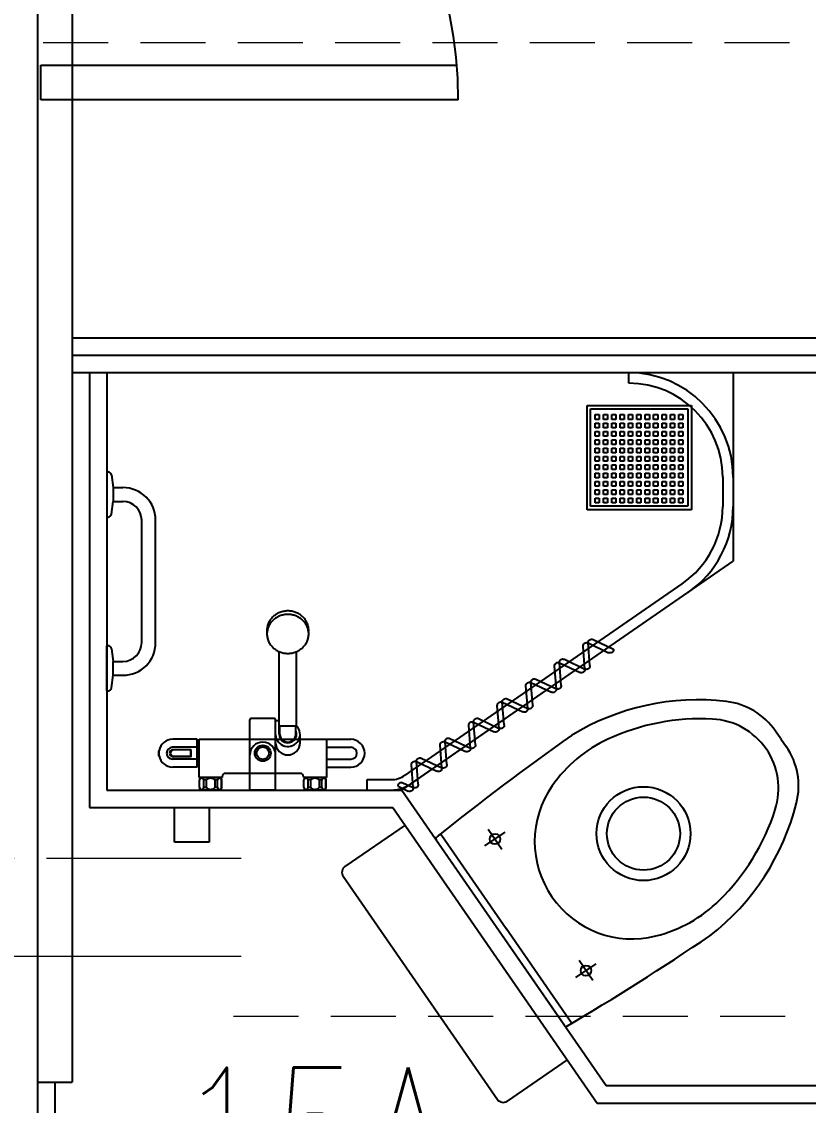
# Model space of a CAD drawing. Extents: x 475189 to 476029, y 1007718 to 1008015.
# Drawn here: x 475786.2 to 475792.26, y 1007878.75 to 1007887.1 of the extents above; entities that cross this region are included whole.
import ezdxf

# ---------------------------------------------------------------- set-up
doc = ezdxf.new("R2010")
doc.units = 0
doc.header["$LTSCALE"] = 2
doc.header["$MEASUREMENT"] = 0
doc.linetypes.add('CENTER2', pattern=[1.125, 0.75, -0.125, 0.125, -0.125])
doc.linetypes.add('HIDDEN', pattern=[0.375, 0.25, -0.125])
doc.layers.get('0').update_dxf_attribs({"linetype": 'CONTINUOUS', "lineweight": 0})
for name, color, linetype in [('CUBICLE', 132, 'CONTINUOUS'), ('DIVISION', 42, 'CONTINUOUS'), ('Lining', 151, 'CONTINUOUS')]:
    doc.layers.add(name, color=color, linetype=linetype)
doc.styles.add('ROMANS', font='ROMANS.SHX')

msp = doc.modelspace()

# ---------------------------------------------------------------- linework, layer by layer
at = {"color": 8, "linetype": 'HIDDEN'}
for p, q in [((475772.8695, 1007886.9422), (475793.1858, 1007886.9422)), ((475787.8349, 1007879.4368), (475793.1858, 1007879.4368))]:
    msp.add_line(p, q, dxfattribs=at)
at = {"color": 8, "linetype": 'CENTER2'}
msp.add_line((475787.8945, 1007880.6505), (475772.2261, 1007880.6505), dxfattribs=at)
at = {"color": 8}
msp.add_line((475787.8945, 1007879.8956), (475772.7623, 1007879.8956), dxfattribs=at)
at = {"layer": 'CUBICLE', "color": 8}
for p, q in [((475786.5919, 1007884.6638), (475786.5919, 1007884.3957)), ((475796.9118, 1007884.6638), (475786.5919, 1007884.6638)), ((475792.8107, 1007884.5298), (475786.5919, 1007884.5298)), ((475792.8107, 1007884.3957), (475786.5919, 1007884.3957)), ((475786.7259, 1007884.3957), (475786.7259, 1007881.0451)), ((475786.8599, 1007884.3957), (475786.8599, 1007881.1791)), ((475790.8807, 1007884.3153), (475790.8807, 1007884.3957)), ((475791.6849, 1007884.3957), (475791.6849, 1007883.3649)), ((475790.559, 1007883.3396), (475790.559, 1007884.1438)), ((475790.559, 1007884.1438), (475791.3632, 1007884.1438)), ((475790.5859, 1007883.3664), (475790.5859, 1007884.117)), ((475790.5859, 1007884.117), (475791.3364, 1007884.117)), ((475791.3364, 1007884.117), (475791.3364, 1007883.3664)), ((475791.3632, 1007884.1438), (475791.3632, 1007883.3396)), ((475790.622, 1007884.0356), (475790.622, 1007884.073)), ((475790.622, 1007884.073), (475790.6532, 1007884.073)), ((475790.6532, 1007884.0356), (475790.622, 1007884.0356)), ((475790.6532, 1007884.073), (475790.6532, 1007884.0356)), ((475790.6864, 1007884.0356), (475790.6864, 1007884.073)), ((475790.6864, 1007884.073), (475790.7175, 1007884.073)), ((475790.7175, 1007884.0356), (475790.6864, 1007884.0356)), ((475790.7175, 1007884.073), (475790.7175, 1007884.0356)), ((475790.7507, 1007884.0356), (475790.7507, 1007884.073)), ((475790.7507, 1007884.073), (475790.7818, 1007884.073)), ((475790.7818, 1007884.0356), (475790.7507, 1007884.0356)), ((475790.7818, 1007884.073), (475790.7818, 1007884.0356)), ((475790.815, 1007884.0356), (475790.815, 1007884.073)), ((475790.815, 1007884.073), (475790.8462, 1007884.073)), ((475790.8462, 1007884.0356), (475790.815, 1007884.0356)), ((475790.8462, 1007884.073), (475790.8462, 1007884.0356)), ((475790.8794, 1007884.0356), (475790.8794, 1007884.073)), ((475790.8794, 1007884.073), (475790.9105, 1007884.073)), ((475790.9105, 1007884.0356), (475790.8794, 1007884.0356)), ((475790.9105, 1007884.073), (475790.9105, 1007884.0356)), ((475790.9437, 1007884.0356), (475790.9437, 1007884.073)), ((475790.9437, 1007884.073), (475790.9748, 1007884.073)), ((475790.9748, 1007884.0356), (475790.9437, 1007884.0356)), ((475790.9748, 1007884.073), (475790.9748, 1007884.0356)), ((475791.008, 1007884.0356), (475791.008, 1007884.073)), ((475791.008, 1007884.073), (475791.0392, 1007884.073)), ((475791.0392, 1007884.0356), (475791.008, 1007884.0356)), ((475791.0392, 1007884.073), (475791.0392, 1007884.0356)), ((475791.0724, 1007884.0356), (475791.0724, 1007884.073)), ((475791.0724, 1007884.073), (475791.1035, 1007884.073)), ((475791.1035, 1007884.0356), (475791.0724, 1007884.0356)), ((475791.1035, 1007884.073), (475791.1035, 1007884.0356)), ((475791.1367, 1007884.0356), (475791.1367, 1007884.073)), ((475791.1367, 1007884.073), (475791.1678, 1007884.073)), ((475791.1678, 1007884.0356), (475791.1367, 1007884.0356)), ((475791.1678, 1007884.073), (475791.1678, 1007884.0356)), ((475791.201, 1007884.0356), (475791.201, 1007884.073)), ((475791.201, 1007884.073), (475791.2322, 1007884.073)), ((475791.2322, 1007884.0356), (475791.201, 1007884.0356)), ((475791.2322, 1007884.073), (475791.2322, 1007884.0356)), ((475791.2653, 1007884.0356), (475791.2653, 1007884.073)), ((475791.2653, 1007884.073), (475791.2965, 1007884.073)), ((475791.2965, 1007884.0356), (475791.2653, 1007884.0356)), ((475791.2965, 1007884.073), (475791.2965, 1007884.0356)), ((475790.622, 1007883.9713), (475790.622, 1007884.0087)), ((475790.622, 1007884.0087), (475790.6532, 1007884.0087)), ((475790.6532, 1007883.9713), (475790.622, 1007883.9713)), ((475790.622, 1007883.907), (475790.622, 1007883.9444)), ((475790.622, 1007883.9444), (475790.6532, 1007883.9444)), ((475790.6532, 1007884.0087), (475790.6532, 1007883.9713)), ((475790.6532, 1007883.9444), (475790.6532, 1007883.907)), ((475790.6864, 1007883.9713), (475790.6864, 1007884.0087)), ((475790.6864, 1007884.0087), (475790.7175, 1007884.0087)), ((475790.7175, 1007883.9713), (475790.6864, 1007883.9713)), ((475790.6864, 1007883.907), (475790.6864, 1007883.9444)), ((475790.6864, 1007883.9444), (475790.7175, 1007883.9444)), ((475790.7175, 1007884.0087), (475790.7175, 1007883.9713)), ((475790.7175, 1007883.9444), (475790.7175, 1007883.907)), ((475790.7507, 1007883.9713), (475790.7507, 1007884.0087)), ((475790.7507, 1007884.0087), (475790.7818, 1007884.0087)), ((475790.7818, 1007883.9713), (475790.7507, 1007883.9713)), ((475790.7507, 1007883.907), (475790.7507, 1007883.9444)), ((475790.7507, 1007883.9444), (475790.7818, 1007883.9444)), ((475790.7818, 1007884.0087), (475790.7818, 1007883.9713)), ((475790.7818, 1007883.9444), (475790.7818, 1007883.907)), ((475790.815, 1007883.9713), (475790.815, 1007884.0087)), ((475790.815, 1007884.0087), (475790.8462, 1007884.0087)), ((475790.8462, 1007883.9713), (475790.815, 1007883.9713)), ((475790.815, 1007883.907), (475790.815, 1007883.9444)), ((475790.815, 1007883.9444), (475790.8462, 1007883.9444)), ((475790.8462, 1007884.0087), (475790.8462, 1007883.9713)), ((475790.8462, 1007883.9444), (475790.8462, 1007883.907)), ((475790.8794, 1007883.9713), (475790.8794, 1007884.0087)), ((475790.8794, 1007884.0087), (475790.9105, 1007884.0087)), ((475790.9105, 1007883.9713), (475790.8794, 1007883.9713)), ((475790.8794, 1007883.907), (475790.8794, 1007883.9444)), ((475790.8794, 1007883.9444), (475790.9105, 1007883.9444)), ((475790.9105, 1007884.0087), (475790.9105, 1007883.9713)), ((475790.9105, 1007883.9444), (475790.9105, 1007883.907)), ((475790.9437, 1007883.9713), (475790.9437, 1007884.0087)), ((475790.9437, 1007884.0087), (475790.9748, 1007884.0087)), ((475790.9748, 1007883.9713), (475790.9437, 1007883.9713)), ((475790.9437, 1007883.907), (475790.9437, 1007883.9444)), ((475790.9437, 1007883.9444), (475790.9748, 1007883.9444)), ((475790.9748, 1007884.0087), (475790.9748, 1007883.9713)), ((475790.9748, 1007883.9444), (475790.9748, 1007883.907)), ((475791.008, 1007883.9713), (475791.008, 1007884.0087)), ((475791.008, 1007884.0087), (475791.0392, 1007884.0087)), ((475791.0392, 1007883.9713), (475791.008, 1007883.9713)), ((475791.008, 1007883.907), (475791.008, 1007883.9444)), ((475791.008, 1007883.9444), (475791.0392, 1007883.9444)), ((475791.0392, 1007884.0087), (475791.0392, 1007883.9713)), ((475791.0392, 1007883.9444), (475791.0392, 1007883.907)), ((475791.0724, 1007883.9713), (475791.0724, 1007884.0087)), ((475791.0724, 1007884.0087), (475791.1035, 1007884.0087)), ((475791.1035, 1007883.9713), (475791.0724, 1007883.9713)), ((475791.0724, 1007883.907), (475791.0724, 1007883.9444)), ((475791.0724, 1007883.9444), (475791.1035, 1007883.9444)), ((475791.1035, 1007884.0087), (475791.1035, 1007883.9713)), ((475791.1035, 1007883.9444), (475791.1035, 1007883.907)), ((475791.1367, 1007883.9713), (475791.1367, 1007884.0087)), ((475791.1367, 1007884.0087), (475791.1678, 1007884.0087)), ((475791.1678, 1007883.9713), (475791.1367, 1007883.9713)), ((475791.1367, 1007883.907), (475791.1367, 1007883.9444)), ((475791.1367, 1007883.9444), (475791.1678, 1007883.9444)), ((475791.1678, 1007884.0087), (475791.1678, 1007883.9713)), ((475791.1678, 1007883.9444), (475791.1678, 1007883.907)), ((475791.201, 1007883.9713), (475791.201, 1007884.0087)), ((475791.201, 1007884.0087), (475791.2322, 1007884.0087)), ((475791.2322, 1007883.9713), (475791.201, 1007883.9713)), ((475791.201, 1007883.907), (475791.201, 1007883.9444)), ((475791.201, 1007883.9444), (475791.2322, 1007883.9444)), ((475791.2322, 1007884.0087), (475791.2322, 1007883.9713)), ((475791.2322, 1007883.9444), (475791.2322, 1007883.907)), ((475791.2653, 1007883.9713), (475791.2653, 1007884.0087)), ((475791.2653, 1007884.0087), (475791.2965, 1007884.0087)), ((475791.2965, 1007883.9713), (475791.2653, 1007883.9713)), ((475791.2653, 1007883.907), (475791.2653, 1007883.9444)), ((475791.2653, 1007883.9444), (475791.2965, 1007883.9444)), ((475791.2965, 1007884.0087), (475791.2965, 1007883.9713)), ((475791.2965, 1007883.9444), (475791.2965, 1007883.907)), ((475790.6532, 1007883.907), (475790.622, 1007883.907)), ((475790.622, 1007883.8426), (475790.622, 1007883.88)), ((475790.622, 1007883.88), (475790.6532, 1007883.88)), ((475790.6532, 1007883.88), (475790.6532, 1007883.8426)), ((475790.7175, 1007883.907), (475790.6864, 1007883.907)), ((475790.6864, 1007883.8426), (475790.6864, 1007883.88)), ((475790.6864, 1007883.88), (475790.7175, 1007883.88)), ((475790.7175, 1007883.88), (475790.7175, 1007883.8426)), ((475790.7818, 1007883.907), (475790.7507, 1007883.907)), ((475790.7507, 1007883.8426), (475790.7507, 1007883.88)), ((475790.7507, 1007883.88), (475790.7818, 1007883.88)), ((475790.7818, 1007883.88), (475790.7818, 1007883.8426)), ((475790.8462, 1007883.907), (475790.815, 1007883.907)), ((475790.815, 1007883.8426), (475790.815, 1007883.88)), ((475790.815, 1007883.88), (475790.8462, 1007883.88)), ((475790.8462, 1007883.88), (475790.8462, 1007883.8426)), ((475790.9105, 1007883.907), (475790.8794, 1007883.907)), ((475790.8794, 1007883.8426), (475790.8794, 1007883.88)), ((475790.8794, 1007883.88), (475790.9105, 1007883.88)), ((475790.9105, 1007883.88), (475790.9105, 1007883.8426)), ((475790.9748, 1007883.907), (475790.9437, 1007883.907)), ((475790.9437, 1007883.8426), (475790.9437, 1007883.88)), ((475790.9437, 1007883.88), (475790.9748, 1007883.88)), ((475790.9748, 1007883.88), (475790.9748, 1007883.8426)), ((475791.0392, 1007883.907), (475791.008, 1007883.907)), ((475791.008, 1007883.8426), (475791.008, 1007883.88)), ((475791.008, 1007883.88), (475791.0392, 1007883.88)), ((475791.0392, 1007883.88), (475791.0392, 1007883.8426)), ((475791.1035, 1007883.907), (475791.0724, 1007883.907)), ((475791.0724, 1007883.8426), (475791.0724, 1007883.88)), ((475791.0724, 1007883.88), (475791.1035, 1007883.88)), ((475791.1035, 1007883.88), (475791.1035, 1007883.8426)), ((475791.1678, 1007883.907), (475791.1367, 1007883.907)), ((475791.1367, 1007883.8426), (475791.1367, 1007883.88)), ((475791.1367, 1007883.88), (475791.1678, 1007883.88)), ((475791.1678, 1007883.88), (475791.1678, 1007883.8426)), ((475791.2322, 1007883.907), (475791.201, 1007883.907)), ((475791.201, 1007883.8426), (475791.201, 1007883.88)), ((475791.201, 1007883.88), (475791.2322, 1007883.88)), ((475791.2322, 1007883.88), (475791.2322, 1007883.8426)), ((475791.2965, 1007883.907), (475791.2653, 1007883.907)), ((475791.2653, 1007883.8426), (475791.2653, 1007883.88)), ((475791.2653, 1007883.88), (475791.2965, 1007883.88)), ((475791.2965, 1007883.88), (475791.2965, 1007883.8426)), ((475790.6532, 1007883.8426), (475790.622, 1007883.8426)), ((475790.622, 1007883.7783), (475790.622, 1007883.8157)), ((475790.622, 1007883.8157), (475790.6532, 1007883.8157)), ((475790.6532, 1007883.7783), (475790.622, 1007883.7783)), ((475790.6532, 1007883.8157), (475790.6532, 1007883.7783)), ((475790.7175, 1007883.8426), (475790.6864, 1007883.8426)), ((475790.6864, 1007883.7783), (475790.6864, 1007883.8157)), ((475790.6864, 1007883.8157), (475790.7175, 1007883.8157)), ((475790.7175, 1007883.7783), (475790.6864, 1007883.7783)), ((475790.7175, 1007883.8157), (475790.7175, 1007883.7783)), ((475790.7818, 1007883.8426), (475790.7507, 1007883.8426)), ((475790.7507, 1007883.7783), (475790.7507, 1007883.8157)), ((475790.7507, 1007883.8157), (475790.7818, 1007883.8157)), ((475790.7818, 1007883.7783), (475790.7507, 1007883.7783)), ((475790.7818, 1007883.8157), (475790.7818, 1007883.7783)), ((475790.8462, 1007883.8426), (475790.815, 1007883.8426)), ((475790.815, 1007883.7783), (475790.815, 1007883.8157)), ((475790.815, 1007883.8157), (475790.8462, 1007883.8157)), ((475790.8462, 1007883.7783), (475790.815, 1007883.7783)), ((475790.8462, 1007883.8157), (475790.8462, 1007883.7783)), ((475790.9105, 1007883.8426), (475790.8794, 1007883.8426)), ((475790.8794, 1007883.7783), (475790.8794, 1007883.8157)), ((475790.8794, 1007883.8157), (475790.9105, 1007883.8157)), ((475790.9105, 1007883.7783), (475790.8794, 1007883.7783)), ((475790.9105, 1007883.8157), (475790.9105, 1007883.7783)), ((475790.9748, 1007883.8426), (475790.9437, 1007883.8426)), ((475790.9437, 1007883.7783), (475790.9437, 1007883.8157)), ((475790.9437, 1007883.8157), (475790.9748, 1007883.8157)), ((475790.9748, 1007883.7783), (475790.9437, 1007883.7783)), ((475790.9748, 1007883.8157), (475790.9748, 1007883.7783)), ((475791.0392, 1007883.8426), (475791.008, 1007883.8426)), ((475791.008, 1007883.7783), (475791.008, 1007883.8157)), ((475791.008, 1007883.8157), (475791.0392, 1007883.8157)), ((475791.0392, 1007883.7783), (475791.008, 1007883.7783)), ((475791.0392, 1007883.8157), (475791.0392, 1007883.7783)), ((475791.1035, 1007883.8426), (475791.0724, 1007883.8426)), ((475791.0724, 1007883.7783), (475791.0724, 1007883.8157)), ((475791.0724, 1007883.8157), (475791.1035, 1007883.8157)), ((475791.1035, 1007883.7783), (475791.0724, 1007883.7783)), ((475791.1035, 1007883.8157), (475791.1035, 1007883.7783)), ((475791.1678, 1007883.8426), (475791.1367, 1007883.8426)), ((475791.1367, 1007883.7783), (475791.1367, 1007883.8157)), ((475791.1367, 1007883.8157), (475791.1678, 1007883.8157)), ((475791.1678, 1007883.7783), (475791.1367, 1007883.7783)), ((475791.1678, 1007883.8157), (475791.1678, 1007883.7783)), ((475791.2322, 1007883.8426), (475791.201, 1007883.8426)), ((475791.201, 1007883.7783), (475791.201, 1007883.8157)), ((475791.201, 1007883.8157), (475791.2322, 1007883.8157)), ((475791.2322, 1007883.7783), (475791.201, 1007883.7783)), ((475791.2322, 1007883.8157), (475791.2322, 1007883.7783)), ((475791.2965, 1007883.8426), (475791.2653, 1007883.8426)), ((475791.2653, 1007883.7783), (475791.2653, 1007883.8157)), ((475791.2653, 1007883.8157), (475791.2965, 1007883.8157)), ((475791.2965, 1007883.7783), (475791.2653, 1007883.7783)), ((475791.2965, 1007883.8157), (475791.2965, 1007883.7783)), ((475790.622, 1007883.714), (475790.622, 1007883.7514)), ((475790.622, 1007883.7514), (475790.6532, 1007883.7514)), ((475790.6532, 1007883.714), (475790.622, 1007883.714)), ((475790.622, 1007883.6496), (475790.622, 1007883.687)), ((475790.622, 1007883.687), (475790.6532, 1007883.687)), ((475790.6532, 1007883.7514), (475790.6532, 1007883.714)), ((475790.6532, 1007883.687), (475790.6532, 1007883.6496)), ((475790.6864, 1007883.714), (475790.6864, 1007883.7514)), ((475790.6864, 1007883.7514), (475790.7175, 1007883.7514)), ((475790.7175, 1007883.714), (475790.6864, 1007883.714)), ((475790.6864, 1007883.6496), (475790.6864, 1007883.687)), ((475790.6864, 1007883.687), (475790.7175, 1007883.687)), ((475790.7175, 1007883.7514), (475790.7175, 1007883.714)), ((475790.7175, 1007883.687), (475790.7175, 1007883.6496)), ((475790.7507, 1007883.714), (475790.7507, 1007883.7514)), ((475790.7507, 1007883.7514), (475790.7818, 1007883.7514)), ((475790.7818, 1007883.714), (475790.7507, 1007883.714)), ((475790.7507, 1007883.6496), (475790.7507, 1007883.687)), ((475790.7507, 1007883.687), (475790.7818, 1007883.687)), ((475790.7818, 1007883.7514), (475790.7818, 1007883.714)), ((475790.7818, 1007883.687), (475790.7818, 1007883.6496)), ((475790.815, 1007883.714), (475790.815, 1007883.7514)), ((475790.815, 1007883.7514), (475790.8462, 1007883.7514)), ((475790.8462, 1007883.714), (475790.815, 1007883.714)), ((475790.815, 1007883.6496), (475790.815, 1007883.687)), ((475790.815, 1007883.687), (475790.8462, 1007883.687)), ((475790.8462, 1007883.7514), (475790.8462, 1007883.714)), ((475790.8462, 1007883.687), (475790.8462, 1007883.6496)), ((475790.8794, 1007883.714), (475790.8794, 1007883.7514)), ((475790.8794, 1007883.7514), (475790.9105, 1007883.7514)), ((475790.9105, 1007883.714), (475790.8794, 1007883.714)), ((475790.8794, 1007883.6496), (475790.8794, 1007883.687)), ((475790.8794, 1007883.687), (475790.9105, 1007883.687)), ((475790.9105, 1007883.7514), (475790.9105, 1007883.714)), ((475790.9105, 1007883.687), (475790.9105, 1007883.6496)), ((475790.9437, 1007883.714), (475790.9437, 1007883.7514)), ((475790.9437, 1007883.7514), (475790.9748, 1007883.7514)), ((475790.9748, 1007883.714), (475790.9437, 1007883.714)), ((475790.9437, 1007883.6496), (475790.9437, 1007883.687)), ((475790.9437, 1007883.687), (475790.9748, 1007883.687)), ((475790.9748, 1007883.7514), (475790.9748, 1007883.714)), ((475790.9748, 1007883.687), (475790.9748, 1007883.6496)), ((475791.008, 1007883.714), (475791.008, 1007883.7514)), ((475791.008, 1007883.7514), (475791.0392, 1007883.7514)), ((475791.0392, 1007883.714), (475791.008, 1007883.714)), ((475791.008, 1007883.6496), (475791.008, 1007883.687)), ((475791.008, 1007883.687), (475791.0392, 1007883.687)), ((475791.0392, 1007883.7514), (475791.0392, 1007883.714)), ((475791.0392, 1007883.687), (475791.0392, 1007883.6496)), ((475791.0724, 1007883.714), (475791.0724, 1007883.7514)), ((475791.0724, 1007883.7514), (475791.1035, 1007883.7514)), ((475791.1035, 1007883.714), (475791.0724, 1007883.714)), ((475791.0724, 1007883.6496), (475791.0724, 1007883.687)), ((475791.0724, 1007883.687), (475791.1035, 1007883.687)), ((475791.1035, 1007883.7514), (475791.1035, 1007883.714)), ((475791.1035, 1007883.687), (475791.1035, 1007883.6496)), ((475791.1367, 1007883.714), (475791.1367, 1007883.7514)), ((475791.1367, 1007883.7514), (475791.1678, 1007883.7514)), ((475791.1678, 1007883.714), (475791.1367, 1007883.714)), ((475791.1367, 1007883.6496), (475791.1367, 1007883.687)), ((475791.1367, 1007883.687), (475791.1678, 1007883.687)), ((475791.1678, 1007883.7514), (475791.1678, 1007883.714)), ((475791.1678, 1007883.687), (475791.1678, 1007883.6496)), ((475791.201, 1007883.714), (475791.201, 1007883.7514)), ((475791.201, 1007883.7514), (475791.2322, 1007883.7514)), ((475791.2322, 1007883.714), (475791.201, 1007883.714)), ((475791.201, 1007883.6496), (475791.201, 1007883.687)), ((475791.201, 1007883.687), (475791.2322, 1007883.687)), ((475791.2322, 1007883.7514), (475791.2322, 1007883.714)), ((475791.2322, 1007883.687), (475791.2322, 1007883.6496)), ((475791.2653, 1007883.714), (475791.2653, 1007883.7514)), ((475791.2653, 1007883.7514), (475791.2965, 1007883.7514)), ((475791.2965, 1007883.714), (475791.2653, 1007883.714)), ((475791.2653, 1007883.6496), (475791.2653, 1007883.687)), ((475791.2653, 1007883.687), (475791.2965, 1007883.687)), ((475791.2965, 1007883.7514), (475791.2965, 1007883.714)), ((475791.2965, 1007883.687), (475791.2965, 1007883.6496)), ((475786.8599, 1007883.6318), (475786.8599, 1007883.2833)), ((475786.8599, 1007883.6318), (475786.8684, 1007883.6318)), ((475786.895, 1007883.6083), (475786.907, 1007883.5112)), ((475790.6532, 1007883.6496), (475790.622, 1007883.6496)), ((475790.622, 1007883.5853), (475790.622, 1007883.6227)), ((475790.622, 1007883.6227), (475790.6532, 1007883.6227)), ((475790.6532, 1007883.6227), (475790.6532, 1007883.5853)), ((475790.7175, 1007883.6496), (475790.6864, 1007883.6496)), ((475790.6864, 1007883.5853), (475790.6864, 1007883.6227)), ((475790.6864, 1007883.6227), (475790.7175, 1007883.6227)), ((475790.7175, 1007883.6227), (475790.7175, 1007883.5853)), ((475790.7818, 1007883.6496), (475790.7507, 1007883.6496)), ((475790.7507, 1007883.5853), (475790.7507, 1007883.6227)), ((475790.7507, 1007883.6227), (475790.7818, 1007883.6227)), ((475790.7818, 1007883.6227), (475790.7818, 1007883.5853)), ((475790.8462, 1007883.6496), (475790.815, 1007883.6496)), ((475790.815, 1007883.5853), (475790.815, 1007883.6227)), ((475790.815, 1007883.6227), (475790.8462, 1007883.6227)), ((475790.8462, 1007883.6227), (475790.8462, 1007883.5853)), ((475790.9105, 1007883.6496), (475790.8794, 1007883.6496)), ((475790.8794, 1007883.5853), (475790.8794, 1007883.6227)), ((475790.8794, 1007883.6227), (475790.9105, 1007883.6227)), ((475790.9105, 1007883.6227), (475790.9105, 1007883.5853)), ((475790.9748, 1007883.6496), (475790.9437, 1007883.6496)), ((475790.9437, 1007883.5853), (475790.9437, 1007883.6227)), ((475790.9437, 1007883.6227), (475790.9748, 1007883.6227)), ((475790.9748, 1007883.6227), (475790.9748, 1007883.5853)), ((475791.0392, 1007883.6496), (475791.008, 1007883.6496)), ((475791.008, 1007883.5853), (475791.008, 1007883.6227)), ((475791.008, 1007883.6227), (475791.0392, 1007883.6227)), ((475791.0392, 1007883.6227), (475791.0392, 1007883.5853)), ((475791.1035, 1007883.6496), (475791.0724, 1007883.6496)), ((475791.0724, 1007883.5853), (475791.0724, 1007883.6227)), ((475791.0724, 1007883.6227), (475791.1035, 1007883.6227)), ((475791.1035, 1007883.6227), (475791.1035, 1007883.5853)), ((475791.1678, 1007883.6496), (475791.1367, 1007883.6496)), ((475791.1367, 1007883.5853), (475791.1367, 1007883.6227)), ((475791.1367, 1007883.6227), (475791.1678, 1007883.6227)), ((475791.1678, 1007883.6227), (475791.1678, 1007883.5853)), ((475791.2322, 1007883.6496), (475791.201, 1007883.6496)), ((475791.201, 1007883.5853), (475791.201, 1007883.6227)), ((475791.201, 1007883.6227), (475791.2322, 1007883.6227)), ((475791.2322, 1007883.6227), (475791.2322, 1007883.5853)), ((475791.2965, 1007883.6496), (475791.2653, 1007883.6496)), ((475791.2653, 1007883.5853), (475791.2653, 1007883.6227)), ((475791.2653, 1007883.6227), (475791.2965, 1007883.6227)), ((475791.2965, 1007883.6227), (475791.2965, 1007883.5853)), ((475790.6532, 1007883.5853), (475790.622, 1007883.5853)), ((475790.622, 1007883.521), (475790.622, 1007883.5584)), ((475790.622, 1007883.5584), (475790.6532, 1007883.5584)), ((475790.6532, 1007883.521), (475790.622, 1007883.521)), ((475790.6532, 1007883.5584), (475790.6532, 1007883.521)), ((475790.7175, 1007883.5853), (475790.6864, 1007883.5853)), ((475790.6864, 1007883.521), (475790.6864, 1007883.5584)), ((475790.6864, 1007883.5584), (475790.7175, 1007883.5584)), ((475790.7175, 1007883.521), (475790.6864, 1007883.521)), ((475790.7175, 1007883.5584), (475790.7175, 1007883.521)), ((475790.7818, 1007883.5853), (475790.7507, 1007883.5853)), ((475790.7507, 1007883.521), (475790.7507, 1007883.5584)), ((475790.7507, 1007883.5584), (475790.7818, 1007883.5584)), ((475790.7818, 1007883.521), (475790.7507, 1007883.521)), ((475790.7818, 1007883.5584), (475790.7818, 1007883.521)), ((475790.8462, 1007883.5853), (475790.815, 1007883.5853)), ((475790.815, 1007883.521), (475790.815, 1007883.5584)), ((475790.815, 1007883.5584), (475790.8462, 1007883.5584)), ((475790.8462, 1007883.521), (475790.815, 1007883.521)), ((475790.8462, 1007883.5584), (475790.8462, 1007883.521)), ((475790.9105, 1007883.5853), (475790.8794, 1007883.5853)), ((475790.8794, 1007883.521), (475790.8794, 1007883.5584)), ((475790.8794, 1007883.5584), (475790.9105, 1007883.5584)), ((475790.9105, 1007883.521), (475790.8794, 1007883.521)), ((475790.9105, 1007883.5584), (475790.9105, 1007883.521)), ((475790.9748, 1007883.5853), (475790.9437, 1007883.5853)), ((475790.9437, 1007883.521), (475790.9437, 1007883.5584)), ((475790.9437, 1007883.5584), (475790.9748, 1007883.5584)), ((475790.9748, 1007883.521), (475790.9437, 1007883.521)), ((475790.9748, 1007883.5584), (475790.9748, 1007883.521)), ((475791.0392, 1007883.5853), (475791.008, 1007883.5853)), ((475791.008, 1007883.521), (475791.008, 1007883.5584)), ((475791.008, 1007883.5584), (475791.0392, 1007883.5584)), ((475791.0392, 1007883.521), (475791.008, 1007883.521)), ((475791.0392, 1007883.5584), (475791.0392, 1007883.521)), ((475791.1035, 1007883.5853), (475791.0724, 1007883.5853)), ((475791.0724, 1007883.521), (475791.0724, 1007883.5584)), ((475791.0724, 1007883.5584), (475791.1035, 1007883.5584)), ((475791.1035, 1007883.521), (475791.0724, 1007883.521)), ((475791.1035, 1007883.5584), (475791.1035, 1007883.521)), ((475791.1678, 1007883.5853), (475791.1367, 1007883.5853)), ((475791.1367, 1007883.521), (475791.1367, 1007883.5584)), ((475791.1367, 1007883.5584), (475791.1678, 1007883.5584)), ((475791.1678, 1007883.521), (475791.1367, 1007883.521)), ((475791.1678, 1007883.5584), (475791.1678, 1007883.521)), ((475791.2322, 1007883.5853), (475791.201, 1007883.5853)), ((475791.201, 1007883.521), (475791.201, 1007883.5584)), ((475791.201, 1007883.5584), (475791.2322, 1007883.5584)), ((475791.2322, 1007883.521), (475791.201, 1007883.521)), ((475791.2322, 1007883.5584), (475791.2322, 1007883.521)), ((475791.2965, 1007883.5853), (475791.2653, 1007883.5853)), ((475791.2653, 1007883.521), (475791.2653, 1007883.5584)), ((475791.2653, 1007883.5584), (475791.2965, 1007883.5584)), ((475791.2965, 1007883.521), (475791.2653, 1007883.521)), ((475791.2965, 1007883.5584), (475791.2965, 1007883.521)), ((475791.6044, 1007883.5932), (475791.6044, 1007883.3649)), ((475791.6849, 1007883.5916), (475791.6849, 1007882.9431)), ((475786.907, 1007883.5112), (475786.9832, 1007883.5112)), ((475786.907, 1007883.5112), (475786.907, 1007883.4039)), ((475790.622, 1007883.4566), (475790.622, 1007883.4941)), ((475790.622, 1007883.4941), (475790.6532, 1007883.4941)), ((475790.6532, 1007883.4566), (475790.622, 1007883.4566)), ((475790.6532, 1007883.4941), (475790.6532, 1007883.4566)), ((475790.6864, 1007883.4566), (475790.6864, 1007883.4941)), ((475790.6864, 1007883.4941), (475790.7175, 1007883.4941)), ((475790.7175, 1007883.4566), (475790.6864, 1007883.4566)), ((475790.7175, 1007883.4941), (475790.7175, 1007883.4566)), ((475790.7507, 1007883.4566), (475790.7507, 1007883.4941)), ((475790.7507, 1007883.4941), (475790.7818, 1007883.4941)), ((475790.7818, 1007883.4566), (475790.7507, 1007883.4566)), ((475790.7818, 1007883.4941), (475790.7818, 1007883.4566)), ((475790.815, 1007883.4566), (475790.815, 1007883.4941)), ((475790.815, 1007883.4941), (475790.8462, 1007883.4941)), ((475790.8462, 1007883.4566), (475790.815, 1007883.4566)), ((475790.8462, 1007883.4941), (475790.8462, 1007883.4566)), ((475790.8794, 1007883.4566), (475790.8794, 1007883.4941)), ((475790.8794, 1007883.4941), (475790.9105, 1007883.4941)), ((475790.9105, 1007883.4566), (475790.8794, 1007883.4566)), ((475790.9105, 1007883.4941), (475790.9105, 1007883.4566)), ((475790.9437, 1007883.4566), (475790.9437, 1007883.4941)), ((475790.9437, 1007883.4941), (475790.9748, 1007883.4941)), ((475790.9748, 1007883.4566), (475790.9437, 1007883.4566)), ((475790.9748, 1007883.4941), (475790.9748, 1007883.4566)), ((475791.008, 1007883.4566), (475791.008, 1007883.4941)), ((475791.008, 1007883.4941), (475791.0392, 1007883.4941)), ((475791.0392, 1007883.4566), (475791.008, 1007883.4566)), ((475791.0392, 1007883.4941), (475791.0392, 1007883.4566)), ((475791.0724, 1007883.4566), (475791.0724, 1007883.4941)), ((475791.0724, 1007883.4941), (475791.1035, 1007883.4941)), ((475791.1035, 1007883.4566), (475791.0724, 1007883.4566)), ((475791.1035, 1007883.4941), (475791.1035, 1007883.4566)), ((475791.1367, 1007883.4566), (475791.1367, 1007883.4941)), ((475791.1367, 1007883.4941), (475791.1678, 1007883.4941)), ((475791.1678, 1007883.4566), (475791.1367, 1007883.4566)), ((475791.1678, 1007883.4941), (475791.1678, 1007883.4566)), ((475791.201, 1007883.4566), (475791.201, 1007883.4941)), ((475791.201, 1007883.4941), (475791.2322, 1007883.4941)), ((475791.2322, 1007883.4566), (475791.201, 1007883.4566)), ((475791.2322, 1007883.4941), (475791.2322, 1007883.4566)), ((475791.2653, 1007883.4566), (475791.2653, 1007883.4941)), ((475791.2653, 1007883.4941), (475791.2965, 1007883.4941)), ((475791.2965, 1007883.4566), (475791.2653, 1007883.4566)), ((475791.2965, 1007883.4941), (475791.2965, 1007883.4566)), ((475786.895, 1007883.3069), (475786.907, 1007883.4039)), ((475786.907, 1007883.4039), (475786.9832, 1007883.4039)), ((475791.3364, 1007883.3664), (475790.5859, 1007883.3664)), ((475790.622, 1007883.3923), (475790.622, 1007883.4297)), ((475790.622, 1007883.4297), (475790.6532, 1007883.4297)), ((475790.6532, 1007883.3923), (475790.622, 1007883.3923)), ((475790.6532, 1007883.4297), (475790.6532, 1007883.3923)), ((475790.6864, 1007883.3923), (475790.6864, 1007883.4297)), ((475790.6864, 1007883.4297), (475790.7175, 1007883.4297)), ((475790.7175, 1007883.3923), (475790.6864, 1007883.3923)), ((475790.7175, 1007883.4297), (475790.7175, 1007883.3923)), ((475790.7507, 1007883.3923), (475790.7507, 1007883.4297)), ((475790.7507, 1007883.4297), (475790.7818, 1007883.4297)), ((475790.7818, 1007883.3923), (475790.7507, 1007883.3923)), ((475790.7818, 1007883.4297), (475790.7818, 1007883.3923)), ((475790.815, 1007883.3923), (475790.815, 1007883.4297)), ((475790.815, 1007883.4297), (475790.8462, 1007883.4297)), ((475790.8462, 1007883.3923), (475790.815, 1007883.3923)), ((475790.8462, 1007883.4297), (475790.8462, 1007883.3923)), ((475790.8794, 1007883.3923), (475790.8794, 1007883.4297)), ((475790.8794, 1007883.4297), (475790.9105, 1007883.4297)), ((475790.9105, 1007883.3923), (475790.8794, 1007883.3923)), ((475790.9105, 1007883.4297), (475790.9105, 1007883.3923)), ((475790.9437, 1007883.3923), (475790.9437, 1007883.4297)), ((475790.9437, 1007883.4297), (475790.9748, 1007883.4297)), ((475790.9748, 1007883.3923), (475790.9437, 1007883.3923)), ((475790.9748, 1007883.4297), (475790.9748, 1007883.3923)), ((475791.008, 1007883.3923), (475791.008, 1007883.4297)), ((475791.008, 1007883.4297), (475791.0392, 1007883.4297)), ((475791.0392, 1007883.3923), (475791.008, 1007883.3923)), ((475791.0392, 1007883.4297), (475791.0392, 1007883.3923)), ((475791.0724, 1007883.3923), (475791.0724, 1007883.4297)), ((475791.0724, 1007883.4297), (475791.1035, 1007883.4297)), ((475791.1035, 1007883.3923), (475791.0724, 1007883.3923)), ((475791.1035, 1007883.4297), (475791.1035, 1007883.3923)), ((475791.1367, 1007883.3923), (475791.1367, 1007883.4297)), ((475791.1367, 1007883.4297), (475791.1678, 1007883.4297)), ((475791.1678, 1007883.3923), (475791.1367, 1007883.3923)), ((475791.1678, 1007883.4297), (475791.1678, 1007883.3923)), ((475791.201, 1007883.3923), (475791.201, 1007883.4297)), ((475791.201, 1007883.4297), (475791.2322, 1007883.4297)), ((475791.2322, 1007883.3923), (475791.201, 1007883.3923)), ((475791.2322, 1007883.4297), (475791.2322, 1007883.3923)), ((475791.2653, 1007883.3923), (475791.2653, 1007883.4297)), ((475791.2653, 1007883.4297), (475791.2965, 1007883.4297)), ((475791.2965, 1007883.3923), (475791.2653, 1007883.3923)), ((475791.2965, 1007883.4297), (475791.2965, 1007883.3923)), ((475786.8599, 1007883.2833), (475786.8684, 1007883.2833)), ((475791.3632, 1007883.3396), (475790.559, 1007883.3396)), ((475787.128, 1007882.3157), (475787.128, 1007883.2592)), ((475787.2352, 1007882.3157), (475787.2352, 1007883.2592)), ((475789.1328, 1007881.1791), (475791.6849, 1007882.9431)), ((475789.1549, 1007881.2921), (475791.2922, 1007882.7695)), ((475786.8599, 1007882.2915), (475786.8684, 1007882.2915)), ((475786.8599, 1007881.9431), (475786.8599, 1007882.2915)), ((475786.895, 1007882.268), (475786.907, 1007882.1709)), ((475789.2016, 1007881.2267), (475790.7116, 1007882.2705)), ((475790.5433, 1007882.1122), (475790.5291, 1007882.2869)), ((475790.5673, 1007882.3133), (475790.7256, 1007882.2383)), ((475790.5815, 1007882.1386), (475790.5673, 1007882.3133)), ((475790.6055, 1007882.3397), (475790.7638, 1007882.2647)), ((475788.1868, 1007881.6752), (475788.1868, 1007882.2464)), ((475788.3208, 1007881.6752), (475788.3208, 1007882.2464)), ((475790.385, 1007882.1873), (475790.5433, 1007882.1122)), ((475786.907, 1007882.1709), (475786.9832, 1007882.1709)), ((475786.907, 1007882.0637), (475786.907, 1007882.1709)), ((475790.3228, 1007881.9598), (475790.3086, 1007882.1345)), ((475790.361, 1007881.9862), (475790.3468, 1007882.1609)), ((475790.3468, 1007882.1609), (475790.5051, 1007882.0859)), ((475786.895, 1007881.9666), (475786.907, 1007882.0637)), ((475786.907, 1007882.0637), (475786.9832, 1007882.0637)), ((475790.1645, 1007882.0349), (475790.3228, 1007881.9598)), ((475786.8599, 1007881.9431), (475786.8684, 1007881.9431)), ((475790.1023, 1007881.8074), (475790.0881, 1007881.9821)), ((475790.1405, 1007881.8338), (475790.1263, 1007882.0085)), ((475790.1263, 1007882.0085), (475790.2846, 1007881.9335)), ((475789.9058, 1007881.8561), (475790.0641, 1007881.781)), ((475789.92, 1007881.6814), (475789.9058, 1007881.8561)), ((475789.944, 1007881.8824), (475790.1023, 1007881.8074)), ((475789.8818, 1007881.655), (475789.8676, 1007881.8297)), ((475787.9616, 1007881.4499), (475787.9616, 1007881.7206)), ((475788.1493, 1007881.7313), (475787.9724, 1007881.7313)), ((475788.16, 1007881.4499), (475788.16, 1007881.7206)), ((475788.1868, 1007881.7138), (475788.16, 1007881.7138)), ((475788.1868, 1007881.6109), (475788.1868, 1007881.7138)), ((475789.6853, 1007881.7036), (475789.8436, 1007881.6286)), ((475789.6995, 1007881.529), (475789.6853, 1007881.7036)), ((475789.7235, 1007881.7301), (475789.8818, 1007881.655)), ((475788.1868, 1007881.6752), (475788.3208, 1007881.6752)), ((475788.1922, 1007881.6109), (475788.1922, 1007881.6752)), ((475788.3155, 1007881.6109), (475788.3155, 1007881.6752)), ((475788.3476, 1007881.5437), (475788.3476, 1007881.6109)), ((475789.6613, 1007881.5026), (475789.6471, 1007881.6773)), ((475792.0527, 1007881.5747), (475792.0115, 1007881.6344)), ((475787.5542, 1007881.5705), (475787.3666, 1007881.5705)), ((475787.5542, 1007881.356), (475787.5542, 1007881.5705)), ((475787.5703, 1007881.5571), (475787.5542, 1007881.5571)), ((475787.5703, 1007881.2756), (475787.5703, 1007881.5705)), ((475787.5703, 1007881.5705), (475788.0608, 1007881.5705)), ((475788.0608, 1007881.5705), (475788.5513, 1007881.5705)), ((475788.5513, 1007881.5705), (475788.5513, 1007881.2756)), ((475788.5513, 1007881.5705), (475788.739, 1007881.5705)), ((475789.4408, 1007881.3502), (475789.4266, 1007881.5249)), ((475789.479, 1007881.3766), (475789.4648, 1007881.5512)), ((475789.4648, 1007881.5512), (475789.6231, 1007881.4762)), ((475789.503, 1007881.5776), (475789.6613, 1007881.5026)), ((475792.0527, 1007881.5747), (475792.094, 1007881.515)), ((475787.2609, 1007881.4847), (475787.2615, 1007881.4847)), ((475787.2615, 1007881.4418), (475787.2609, 1007881.4418)), ((475787.2615, 1007881.4418), (475787.2615, 1007881.4847)), ((475787.5542, 1007881.5088), (475787.3658, 1007881.5088)), ((475787.5086, 1007881.4901), (475787.37, 1007881.4901)), ((475787.5086, 1007881.4365), (475787.37, 1007881.4365)), ((475787.5059, 1007881.4887), (475787.3706, 1007881.4887)), ((475787.5059, 1007881.4378), (475787.3706, 1007881.4378)), ((475787.5059, 1007881.4378), (475787.5059, 1007881.4887)), ((475787.5086, 1007881.4365), (475787.5086, 1007881.4901)), ((475787.9616, 1007881.1791), (475787.9616, 1007881.4499)), ((475788.16, 1007881.1791), (475788.16, 1007881.4499)), ((475788.5513, 1007881.5088), (475788.7397, 1007881.5088)), ((475787.5542, 1007881.4177), (475787.3658, 1007881.4177)), ((475787.5542, 1007881.356), (475787.3666, 1007881.356)), ((475787.5703, 1007881.3694), (475787.5542, 1007881.3694)), ((475788.5513, 1007881.4177), (475788.7397, 1007881.4177)), ((475788.5513, 1007881.356), (475788.739, 1007881.356)), ((475789.2203, 1007881.1978), (475789.2061, 1007881.3724)), ((475789.2443, 1007881.3988), (475789.4026, 1007881.3238)), ((475789.2584, 1007881.2242), (475789.2443, 1007881.3988)), ((475789.2824, 1007881.4252), (475789.4408, 1007881.3502)), ((475787.5703, 1007881.281), (475787.5703, 1007881.2756)), ((475787.7472, 1007881.2756), (475787.5703, 1007881.2756)), ((475787.7472, 1007881.281), (475787.7472, 1007881.2756)), ((475788.3476, 1007881.3078), (475787.774, 1007881.3078)), ((475788.3744, 1007881.281), (475788.3744, 1007881.2756)), ((475788.5513, 1007881.2756), (475788.3744, 1007881.2756)), ((475786.8599, 1007881.1791), (475789.0492, 1007881.1791)), ((475787.573, 1007881.1979), (475787.573, 1007881.2569)), ((475787.5738, 1007881.2569), (475787.573, 1007881.2569)), ((475787.5738, 1007881.1979), (475787.573, 1007881.1979)), ((475787.5738, 1007881.1979), (475787.5738, 1007881.2569)), ((475787.7392, 1007881.1791), (475787.5783, 1007881.1791)), ((475787.606, 1007881.1979), (475787.606, 1007881.2569)), ((475787.6266, 1007881.2569), (475787.606, 1007881.2569)), ((475787.6266, 1007881.1979), (475787.606, 1007881.1979)), ((475787.6266, 1007881.1979), (475787.6266, 1007881.2569)), ((475787.6909, 1007881.2569), (475787.6909, 1007881.1979)), ((475787.7115, 1007881.2569), (475787.6909, 1007881.2569)), ((475787.7115, 1007881.1979), (475787.6909, 1007881.1979)), ((475787.7115, 1007881.1979), (475787.7115, 1007881.2569)), ((475787.7437, 1007881.1979), (475787.7437, 1007881.2569)), ((475787.7437, 1007881.2569), (475787.7445, 1007881.2569)), ((475787.7437, 1007881.1979), (475787.7445, 1007881.1979)), ((475787.7445, 1007881.1979), (475787.7445, 1007881.2569)), ((475788.16, 1007881.1791), (475787.9616, 1007881.1791)), ((475788.3771, 1007881.1979), (475788.3771, 1007881.2569)), ((475788.3779, 1007881.2569), (475788.3771, 1007881.2569)), ((475788.3779, 1007881.1979), (475788.3771, 1007881.1979)), ((475788.3779, 1007881.1979), (475788.3779, 1007881.2569)), ((475788.5433, 1007881.1791), (475788.3825, 1007881.1791)), ((475788.4101, 1007881.1979), (475788.4101, 1007881.2569)), ((475788.4307, 1007881.2569), (475788.4101, 1007881.2569)), ((475788.4307, 1007881.1979), (475788.4101, 1007881.1979)), ((475788.4307, 1007881.1979), (475788.4307, 1007881.2569)), ((475788.4951, 1007881.2569), (475788.4951, 1007881.1979)), ((475788.5157, 1007881.2569), (475788.4951, 1007881.2569)), ((475788.5157, 1007881.1979), (475788.4951, 1007881.1979)), ((475788.5157, 1007881.1979), (475788.5157, 1007881.2569)), ((475788.5478, 1007881.1979), (475788.5478, 1007881.2569)), ((475788.5478, 1007881.2569), (475788.5487, 1007881.2569)), ((475788.5478, 1007881.1979), (475788.5487, 1007881.1979)), ((475788.5487, 1007881.1979), (475788.5487, 1007881.2569)), ((475788.8647, 1007881.2595), (475789.0492, 1007881.2595)), ((475788.8647, 1007881.1791), (475788.8647, 1007881.2595)), ((475788.8647, 1007881.1791), (475789.1328, 1007881.1791)), ((475789.1029, 1007881.2089), (475789.1821, 1007881.1714)), ((475789.1328, 1007881.1791), (475790.7077, 1007878.9007)), ((475789.1411, 1007881.2353), (475789.2203, 1007881.1978)), ((475786.7259, 1007881.0451), (475789.0625, 1007881.0451)), ((475787.1621, 1007881.0451), (475788.5949, 1007881.0451)), ((475787.38, 1007880.7771), (475787.38, 1007881.0451)), ((475787.648, 1007881.0451), (475787.648, 1007880.7771)), ((475789.0625, 1007881.0451), (475790.6374, 1007878.7667)), ((475789.1567, 1007880.9089), (475788.6936, 1007880.5888)), ((475789.7728, 1007880.7482), (475789.9271, 1007880.8549)), ((475789.7966, 1007880.8787), (475789.9033, 1007880.7244)), ((475787.648, 1007880.7771), (475787.38, 1007880.7771)), ((475789.3974, 1007880.7964), (475790.3862, 1007879.3657)), ((475789.4406, 1007880.8281), (475789.9359, 1007880.1115)), ((475788.68, 1007880.5142), (475789.8691, 1007878.7939)), ((475790.441, 1007879.3808), (475789.9359, 1007880.1115)), ((475790.6044, 1007879.7101), (475790.4977, 1007879.8644)), ((475790.4739, 1007879.7339), (475790.6282, 1007879.8406)), ((475790.4064, 1007879.1008), (475789.9434, 1007878.7807)), ((475790.7077, 1007878.9007), (475796.6438, 1007878.9007)), ((475790.6374, 1007878.7667), (475796.6438, 1007878.7667))]:
    msp.add_line(p, q, dxfattribs=at)
for centre, radius in [((475788.0608, 1007881.4633), 0.0617), ((475788.0608, 1007881.4633), 0.0482), ((475790.9943, 1007880.8431), 0.3619), ((475790.9943, 1007880.8431), 0.2815), ((475789.85, 1007880.8016), 0.0402), ((475790.5511, 1007879.7873), 0.0402)]:
    msp.add_circle(centre, radius, dxfattribs=at)
for centre, radius, start, end in [((475790.8807, 1007883.5916), 0.8042, 0, 90), ((475790.8807, 1007883.5916), 0.7237, 0, 90), ((475786.8684, 1007883.605), 0.0268, 7.0165, 90), ((475786.9832, 1007883.2592), 0.252, 0, 90), ((475786.9832, 1007883.2592), 0.1447, 0, 90), ((475790.8807, 1007883.3649), 0.7237, 304.6524, 0), ((475790.8807, 1007883.3649), 0.8042, 304.65249, 0), ((475786.8684, 1007883.3101), 0.0268, 270, 352.9835), ((475788.2466, 1007882.4018), 0.156, 127.30626, 138.41088), ((475788.2503, 1007882.397), 0.1621, 116.48665, 127.3108), ((475788.2516, 1007882.3677), 0.1649, 111.10727, 121.91984), ((475788.2526, 1007882.3923), 0.1674, 105.89832, 116.49523), ((475788.2533, 1007882.3635), 0.1694, 100.49849, 111.11765), ((475788.2536, 1007882.3889), 0.1709, 95.4601, 105.90948), ((475788.2538, 1007882.3611), 0.1719, 89.99352, 100.51083), ((475788.2538, 1007882.3876), 0.1722, 85.07575, 95.47251), ((475788.2538, 1007882.3611), 0.1719, 79.48917, 90.00648), ((475788.2539, 1007882.3888), 0.171, 74.64405, 85.08819), ((475788.2543, 1007882.3635), 0.1694, 68.88235, 79.50151), ((475788.2549, 1007882.3921), 0.1676, 64.06835, 74.65531), ((475788.256, 1007882.3677), 0.1649, 58.08016, 68.89273), ((475788.2572, 1007882.3967), 0.1624, 53.26656, 64.0771), ((475788.2608, 1007882.4016), 0.1563, 42.18229, 53.27135), ((475788.2344, 1007882.4095), 0.1415, 161.4971, 173.34949), ((475788.2357, 1007882.3824), 0.1428, 156.04472, 167.94547), ((475788.2377, 1007882.4084), 0.1449, 149.81913, 161.48465), ((475788.2397, 1007882.3806), 0.1471, 144.36693, 156.03436), ((475788.2421, 1007882.4058), 0.15, 138.41171, 149.81222), ((475788.2443, 1007882.3773), 0.1528, 132.98695, 144.3628), ((475788.2485, 1007882.3727), 0.1591, 121.91291, 132.98893), ((475788.2591, 1007882.3727), 0.1591, 47.01107, 58.08709), ((475788.2633, 1007882.3773), 0.1528, 35.6372, 47.01305), ((475788.2653, 1007882.4056), 0.1503, 30.79652, 42.18177), ((475788.268, 1007882.3806), 0.1471, 23.96564, 35.63307), ((475788.2697, 1007882.4083), 0.1451, 19.13683, 30.78993), ((475788.2719, 1007882.3824), 0.1428, 12.05453, 23.95528), ((475788.273, 1007882.4095), 0.1416, 7.27948, 19.12463), ((475788.2332, 1007882.4097), 0.1402, 173.36539, 185.28982), ((475788.2335, 1007882.3829), 0.1405, 167.96062, 179.99152), ((475788.2335, 1007882.3829), 0.1405, 180.00848, 192.03938), ((475788.2357, 1007882.3834), 0.1428, 192.05453, 203.95528), ((475788.2719, 1007882.3834), 0.1428, 336.04472, 347.94547), ((475788.2741, 1007882.3829), 0.1405, 0.00848, 12.03938), ((475788.2741, 1007882.3829), 0.1405, 347.96062, 359.99152), ((475788.2744, 1007882.4097), 0.1402, 355.33983, 7.26369), ((475786.8684, 1007882.2647), 0.0268, 7.0165, 90), ((475786.9832, 1007882.3157), 0.252, 270, 0), ((475786.9832, 1007882.3157), 0.1447, 270, 0), ((475788.2397, 1007882.3852), 0.1471, 203.96564, 215.63307), ((475788.2443, 1007882.3885), 0.1528, 215.6372, 227.01305), ((475788.2485, 1007882.3931), 0.1591, 227.01107, 238.08709), ((475788.2591, 1007882.3931), 0.1591, 301.91291, 312.98893), ((475788.2633, 1007882.3885), 0.1528, 312.98695, 324.3628), ((475788.268, 1007882.3852), 0.1471, 324.36693, 336.03436), ((475788.2516, 1007882.3981), 0.1649, 238.08016, 248.89273), ((475788.2533, 1007882.4023), 0.1694, 248.88235, 259.50151), ((475788.2538, 1007882.4047), 0.1719, 259.48917, 270.00648), ((475788.2538, 1007882.4047), 0.1719, 269.99352, 280.51083), ((475788.2543, 1007882.4023), 0.1694, 280.49849, 291.11765), ((475788.256, 1007882.3981), 0.1649, 291.10727, 301.91984), ((475786.8684, 1007881.9699), 0.0268, 270, 352.9835), ((475791.4154, 1007880.0038), 1.8709, 83.32816, 121.46436), ((475791.5704, 1007881.3296), 0.5361, 34.65285, 83.32816), ((475787.9724, 1007881.7206), 0.0107, 90, 180), ((475788.1493, 1007881.7206), 0.0107, 0, 90), ((475791.4374, 1007880.019), 1.7101, 87.02933, 114.78921), ((475791.4983, 1007881.1914), 0.5361, 342.27638, 87.02933), ((475788.2538, 1007881.608), 0.0938, 180, 45.34833), ((475788.2538, 1007881.6109), 0.067, 180, 23.07588), ((475788.2538, 1007881.6109), 0.0617, 180, 0.00036), ((475803.0147, 1007863.8125), 21.7838, 125.26114, 128.67974), ((475787.3666, 1007881.4633), 0.1072, 90, 168.47283), ((475788.0608, 1007881.4499), 0.0992, 0, 180), ((475788.2538, 1007881.5437), 0.0938, 180, 0), ((475788.739, 1007881.4633), 0.1072, 0, 90), ((475791.17, 1007880.5981), 1.0722, 114.78921, 145.11338), ((475791.653, 1007881.2102), 0.5361, 345.97754, 34.65285), ((475787.3433, 1007881.4633), 0.0871, 167.16041, 192.83959), ((475787.2609, 1007881.482), 0.00268, 90, 167.16041), ((475787.2609, 1007881.4445), 0.00268, 192.83959, 270), ((475787.3666, 1007881.4633), 0.1072, 191.52717, 270), ((475787.3658, 1007881.4633), 0.0456, 90, 180), ((475787.3658, 1007881.4633), 0.0456, 180, 270), ((475787.37, 1007881.4633), 0.0268, 90, 180), ((475787.37, 1007881.4633), 0.0268, 180, 270), ((475787.3706, 1007881.4633), 0.0255, 90, 180), ((475787.3706, 1007881.4633), 0.0255, 180, 270), ((475787.3748, 1007881.4633), 0.0255, 90, 180), ((475787.3748, 1007881.4633), 0.0255, 180, 270), ((475788.739, 1007881.4633), 0.1072, 270, 0), ((475788.7397, 1007881.4633), 0.0456, 0, 90), ((475788.7397, 1007881.4633), 0.0456, 270, 0), ((475787.6083, 1007881.2569), 0.0353, 148.01879, 180.09042), ((475787.5899, 1007881.2539), 0.0164, 10.38886, 169.61114), ((475787.6604, 1007881.2223), 0.0484, 122.12979, 134.41271), ((475787.6593, 1007881.2241), 0.0463, 109.46743, 122.12127), ((475787.6588, 1007881.2254), 0.0448, 96.53107, 109.44961), ((475787.6587, 1007881.2259), 0.0444, 83.49259, 96.50741), ((475787.6587, 1007881.2254), 0.0448, 70.55039, 83.46893), ((475787.6582, 1007881.2241), 0.0463, 57.87873, 70.53257), ((475787.6571, 1007881.2223), 0.0484, 45.58729, 57.87021), ((475787.7276, 1007881.2539), 0.0164, 10.38886, 169.61114), ((475787.7092, 1007881.2569), 0.0353, 359.90958, 31.98121), ((475787.774, 1007881.281), 0.0268, 90, 180), ((475788.3476, 1007881.281), 0.0268, 0, 90), ((475788.4124, 1007881.2569), 0.0353, 148.01879, 180.09042), ((475788.394, 1007881.2539), 0.0164, 10.38886, 169.61114), ((475788.4646, 1007881.2223), 0.0484, 122.12979, 134.41271), ((475788.4635, 1007881.2241), 0.0463, 109.46743, 122.12127), ((475788.463, 1007881.2254), 0.0448, 96.53107, 109.44961), ((475788.4629, 1007881.2259), 0.0444, 83.49259, 96.50741), ((475788.4628, 1007881.2254), 0.0448, 70.55039, 83.46893), ((475788.4623, 1007881.2241), 0.0463, 57.87873, 70.53257), ((475788.4612, 1007881.2223), 0.0484, 45.58729, 57.87021), ((475788.5318, 1007881.2539), 0.0164, 10.38886, 169.61114), ((475788.5133, 1007881.2569), 0.0353, 359.90958, 31.98121), ((475789.0492, 1007881.4472), 0.1876, 270, 304.65261), ((475787.6083, 1007881.1978), 0.0353, 179.90958, 211.98121), ((475787.5899, 1007881.2008), 0.0164, 190.38886, 349.61114), ((475787.6604, 1007881.2324), 0.0484, 225.58729, 237.87021), ((475787.6593, 1007881.2307), 0.0463, 237.87873, 250.53257), ((475787.6588, 1007881.2293), 0.0448, 250.55039, 263.46893), ((475787.6587, 1007881.2288), 0.0444, 263.49259, 276.50741), ((475787.6587, 1007881.2293), 0.0448, 276.53107, 289.44961), ((475787.6582, 1007881.2307), 0.0463, 289.46743, 302.12127), ((475787.6571, 1007881.2324), 0.0484, 302.12979, 314.41271), ((475787.7276, 1007881.2008), 0.0164, 190.38886, 349.61114), ((475787.7092, 1007881.1978), 0.0353, 328.01879, 0.09042), ((475788.4124, 1007881.1978), 0.0353, 179.90958, 211.98121), ((475788.394, 1007881.2008), 0.0164, 190.38886, 349.61114), ((475788.4646, 1007881.2324), 0.0484, 225.58729, 237.87021), ((475788.4635, 1007881.2307), 0.0463, 237.87873, 250.53257), ((475788.463, 1007881.2293), 0.0448, 250.55039, 263.46893), ((475788.4629, 1007881.2288), 0.0444, 263.49259, 276.50741), ((475788.4628, 1007881.2293), 0.0448, 276.53107, 289.44961), ((475788.4623, 1007881.2307), 0.0463, 289.46743, 302.12127), ((475788.4612, 1007881.2324), 0.0484, 302.12979, 314.41271), ((475788.5318, 1007881.2008), 0.0164, 190.38886, 349.61114), ((475788.5133, 1007881.1978), 0.0353, 328.01879, 0.09042), ((475789.0492, 1007881.4472), 0.2681, 270, 304.65261), ((475790.9061, 1007880.7821), 0.7505, 145.11338, 284.19233), ((475790.358, 1007881.5336), 1.8709, 307.84134, 345.97754), ((475790.38, 1007881.5488), 1.7101, 314.5165, 342.27638), ((475789.4106, 1007880.8055), 0.0161, 128.67974, 214.65285), ((475789.4274, 1007880.8189), 0.0161, 34.65285, 128.62316), ((475788.7241, 1007880.5447), 0.0536, 124.65274, 214.65261), ((475790.8272, 1007881.094), 1.0722, 284.19233, 314.5165), ((475779.3103, 1007898.1062), 21.7838, 300.5865, 304.04456), ((475789.9129, 1007878.8248), 0.0536, 214.65259, 304.65274)]:
    msp.add_arc(centre, radius, start, end, dxfattribs=at)
at = {"layer": 'CUBICLE', "color": 8, "extrusion": (0, 0, -1)}
for centre, major_axis, start_param, end_param in [((475790.5558, 1007882.289), (0.0179, 0.0199), 3.898203, 5.992638), ((475790.594, 1007882.3154), (0.0199, -0.0179), 2.327406, 4.421842), ((475790.7371, 1007882.2625), (0.0199, -0.0179), 5.469002, 7.563381), ((475790.3735, 1007882.163), (0.0199, -0.0179), 2.327388, 4.421811), ((475790.3353, 1007882.1366), (0.0199, -0.0179), 2.327388, 4.421811), ((475790.5166, 1007882.1101), (0.0179, 0.0199), 0.756613, 2.850992), ((475790.5548, 1007882.1365), (0.0199, -0.0179), 5.469002, 7.563381), ((475790.153, 1007882.0106), (0.0179, 0.0199), 3.898203, 5.992638), ((475790.1148, 1007881.9842), (0.0179, 0.0199), 3.898203, 5.992638), ((475790.2961, 1007881.9577), (0.0179, 0.0199), 0.756561, 2.85094), ((475790.3343, 1007881.9841), (0.0179, 0.0199), 0.756561, 2.85094), ((475789.8943, 1007881.8318), (0.0179, 0.0199), 3.898184, 5.992607), ((475789.9325, 1007881.8582), (0.0199, -0.0179), 2.327388, 4.421811), ((475790.0756, 1007881.8053), (0.0179, 0.0199), 0.756613, 2.850992), ((475790.1138, 1007881.8317), (0.0179, 0.0199), 0.756613, 2.850992), ((475789.6738, 1007881.6794), (0.0199, -0.0179), 2.327413, 4.421797), ((475789.712, 1007881.7058), (0.0199, -0.0179), 2.327413, 4.421797), ((475789.8933, 1007881.6793), (0.0179, 0.0199), 0.756561, 2.85094), ((475789.8551, 1007881.6529), (0.0179, 0.0199), 0.756561, 2.85094), ((475789.4533, 1007881.527), (0.0179, 0.0199), 3.898228, 5.992639), ((475789.4915, 1007881.5534), (0.0179, 0.0199), 3.898228, 5.992639), ((475789.6728, 1007881.5269), (0.0179, 0.0199), 0.756595, 2.850928), ((475789.271, 1007881.401), (0.0179, 0.0199), 3.898197, 5.992603), ((475789.6346, 1007881.5005), (0.0199, -0.0179), 5.468983, 7.563317), ((475789.2328, 1007881.3746), (0.0179, 0.0199), 3.898197, 5.992603), ((475789.4141, 1007881.3481), (0.0199, -0.0179), 5.468979, 7.563393), ((475789.4522, 1007881.3745), (0.0179, 0.0199), 0.75659, 2.851004), ((475789.1296, 1007881.2111), (0.0179, 0.0199), 3.898197, 5.992603), ((475789.1935, 1007881.1957), (0.0179, 0.0199), 0.756598, 2.851052), ((475789.2317, 1007881.2221), (0.0179, 0.0199), 0.756598, 2.851052)]:
    msp.add_ellipse(centre, major_axis=major_axis, ratio=1, start_param=start_param, end_param=end_param, dxfattribs=at)
at = {"layer": 'DIVISION', "color": 8}
for p, q in [((475786.3506, 1007886.4995), (475786.3506, 1007886.7675)), ((475786.3506, 1007886.7675), (475789.5561, 1007886.7675)), ((475789.5673, 1007886.4995), (475786.3506, 1007886.4995)), ((475786.3238, 1007878.9275), (475786.5919, 1007878.9275))]:
    msp.add_line(p, q, dxfattribs=at)
msp.add_arc((475786.3506, 1007886.4995), 3.2166, 0, 90, dxfattribs=at)
at = {"layer": 'Lining', "color": 8}
for p, q in [((475786.3238, 1007906.2339), (475786.3238, 1007878.9275)), ((475786.5919, 1007906.2339), (475786.5919, 1007878.9275)), ((475786.3238, 1007878.9275), (475786.3238, 1007872.9768)), ((475786.4579, 1007878.9275), (475786.4579, 1007872.9768))]:
    msp.add_line(p, q, dxfattribs=at)

# ---------------------------------------------------------------- texts
at = {"color": 8, "style": 'ROMANS', "width": 0.8}
msp.add_text('15A', height=1.0722, dxfattribs=at).set_placement((475787.3789, 1007877.9682))

doc.saveas('drawing.dxf')
